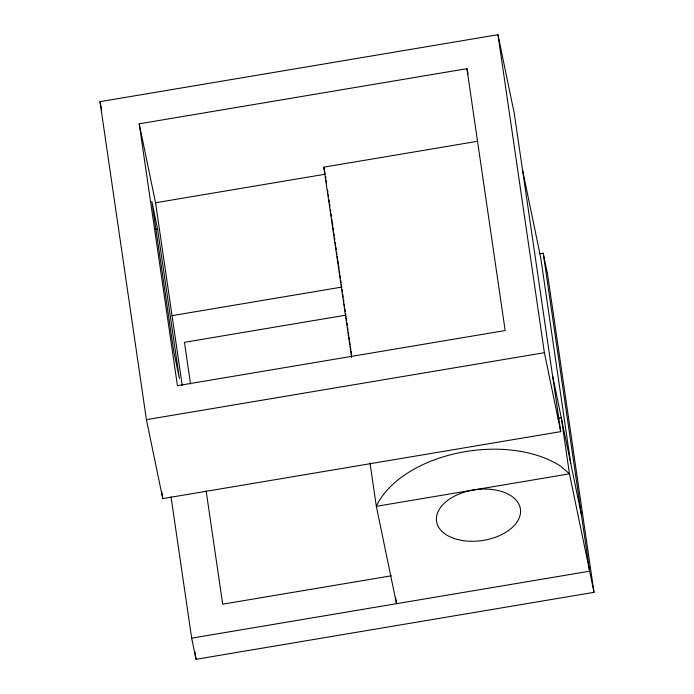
<?xml version="1.0" encoding="UTF-8"?>
<svg xmlns="http://www.w3.org/2000/svg" width="694" height="694" viewBox="0 0 694 694"><rect width="100%" height="100%" fill="white"/><g stroke="black" fill="none" stroke-linecap="round" stroke-linejoin="round"><path stroke-width="1.04" d="M99.988 101.671L497.954 34.7L514.306 113.643L560.735 431.633L162.76 498.604L146.417 419.662L99.988 101.671L101.732 110.086M466.932 68.68L505.163 330.535L177.438 385.682L139.208 123.818L466.932 68.68L468.025 73.963M351.589 357.41L323.812 167.159L477.55 141.29M139.208 123.818L155.551 202.761L325.269 174.203M155.421 229.315L157.547 228.951L179.39 378.551L173.691 351.034L151.856 201.434L157.547 228.951M171.904 315.675L341.561 287.125M540.001 253.735L543.202 253.197L547.583 274.338L594.012 592.329L196.046 659.3L191.665 638.159L171.028 496.826M345.655 315.189L184.457 342.316L190.538 383.999M146.417 419.662L544.391 352.691L560.735 431.633M558.08 418.274L561.281 417.736L569.47 473.829L594.012 592.329M391.355 575.794L222.687 604.179L206.144 490.884M191.665 638.159L589.64 571.188L543.202 253.197M522.495 169.726L540.721 257.734L570.772 463.557M552.545 375.549L581.451 515.104M323.812 167.159L325.061 173.196M497.954 34.7L544.391 352.691M395.58 597.334L396.508 603.685L376.339 506.325L370.006 462.933M325.581 176.345L325.894 178.479M326.206 180.613L326.518 182.756M327.611 190.234L327.924 192.377M328.236 194.511L328.548 196.654M329.017 199.855L329.329 201.997M329.641 204.131L329.988 206.517M330.422 209.475L330.734 211.609M331.047 213.752L331.394 216.164M331.827 219.096L332.14 221.23M332.339 222.592L332.808 225.81M333.077 227.649L333.545 230.85M333.857 232.993L334.213 235.457M334.482 237.261L334.838 239.742M335.263 242.605L335.627 245.103M335.879 246.882L336.252 249.398M336.659 252.226L336.972 254.368M337.284 256.502L337.657 259.044M337.909 260.779L338.377 263.989M338.689 266.123L339.062 268.691M339.383 270.834L339.782 273.601M340.095 275.744L340.476 278.337M340.789 280.48L341.101 282.623M341.413 284.766L341.812 287.498M342.125 289.641L342.506 292.269M342.827 294.412L343.218 297.119M343.53 299.253L343.92 301.916M344.233 304.067L344.623 306.739M344.935 308.873L345.326 311.571M345.638 313.714L346.028 316.36M346.263 317.999L346.653 320.637M346.965 322.771L347.364 325.503M347.677 327.646L348.058 330.249M348.371 332.391L348.77 335.15M349.082 337.293L349.464 339.869M349.776 342.012L350.184 344.797M350.496 346.939L350.869 349.49M351.121 351.233L351.589 354.443M155.551 202.761L182.244 385.534M194.945 651.805L196.046 659.3M161.823 492.176L162.76 498.604M569.47 473.829L376.339 506.325A107.067 64.811 -8.3 0 1 457.042 453.225A107.067 64.811 -8.3 0 1 560.587 466.16L569.47 473.829M457.537 539.49A42.377 25.652 -8.3 0 0 520.569 511.218A42.377 25.652 -8.3 0 0 457.303 494.787A42.377 25.652 -8.3 0 0 457.537 539.49"/></g></svg>
